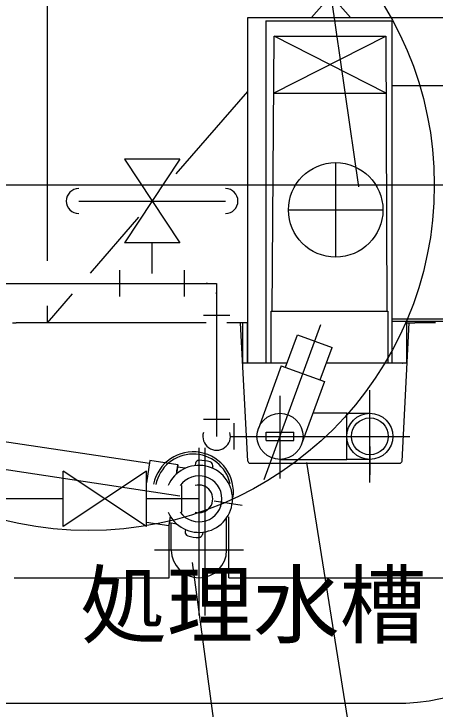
# Model space of a CAD drawing. Units: millimetres, scale not verified. Extents: x -8093 to 8093, y -5792 to 5792.
# Drawn here: x -5130 to -4765, y 631 to 1234 of the extents above; entities that cross this region are included whole.
import ezdxf
from ezdxf.enums import TextEntityAlignment as Align

# ---------------------------------------------------------------- set-up
doc = ezdxf.new("R2010")
doc.units = ezdxf.units.MM
doc.header["$LTSCALE"] = 30
doc.linetypes.add('LONG_CHAIN', pattern=[21, 18, -1, 1, -1])
doc.linetypes.add('LONG_DASHED2', pattern=[13, 12, -1])
doc.layers.add('0-1_00クル-フ-0躯体', color=3, linetype='Continuous', lineweight=25)
doc.styles.add('ＭＳ ゴシック', font='')
doc.styles.get('ＭＳ ゴシック').set_extended_font_data('MS Gothic')

msp = doc.modelspace()

# ---------------------------------------------------------------- linework, layer by layer
at = {"layer": '0-1_00クル-フ-0躯体', "color": 4}
for p, q in [((-4830.93, 1084.22), (-4912.62, 1648.56)), ((-4876.44, 844.81), (-4765.15, 148.5)), ((-4975.41, 758.14), (-4882.87, 64.91))]:
    msp.add_line(p, q, dxfattribs=at)
at = {"layer": '0-1_00クル-フ-0躯体'}
for p, q in [((-5101.17, 1019.94), (-5101.17, 1535.87)), ((-5101.17, 1535.87), (-4838.25, 1231.27)), ((-4871.86, 1231.27), (-4658.97, 1477.29)), ((-4927.33, 931.27), (-4927.33, 1231.27)), ((-4927.33, 1231.27), (-4724.51, 1231.27)), ((-4911.59, 1228.27), (-4911.59, 931.27)), ((-4911.59, 1228.27), (-4802.39, 1228.27)), ((-4802.39, 1228.27), (-4802.39, 931.27)), ((-4905.99, 976.27), (-4904.52, 1215.01)), ((-4904.52, 1215.01), (-4807.43, 1215.01)), ((-4807.43, 1215.01), (-4806.55, 976.27)), ((-4694.39, 1172.09), (-4802.39, 1172.09)), ((-4989.33, 1095.52), (-4927.33, 1167.15)), ((-4904.82, 1165.57), (-4807.25, 1165.57)), ((-4986.34, 1108.15), (-5034.31, 1108.15)), ((-5034.31, 1108.15), (-4986.34, 1035.69)), ((-4986.34, 1108.15), (-5034.31, 1035.69)), ((-5074.04, 1071.92), (-4946.61, 1071.92)), ((-5063.82, 1009.42), (-5021.83, 1057.96)), ((-4986.34, 1035.69), (-5034.31, 1035.69)), ((-5010.33, 1008.89), (-5010.33, 1035.69)), ((-5038.34, 988.93), (-5038.34, 1011.92)), ((-4982.31, 988.93), (-4982.31, 1011.92)), ((-5158.39, 1000.42), (-4954.33, 1000.42)), ((-4962.33, 1000.42), (-4963.33, 1000.42)), ((-4954.33, 1000.42), (-4954.33, 867.64)), ((-5101.17, 966.27), (-5079.4, 991.42)), ((-4954.33, 991.42), (-4954.33, 992.42)), ((-5101.17, 966.27), (-5101.17, 980.9)), ((-5101.17, 966.27), (-5101.17, 980.9)), ((-4942.83, 972.44), (-4965.82, 972.44)), ((-4907.13, 931.27), (-4907.13, 976.27)), ((-4907.13, 976.27), (-4805.86, 976.27)), ((-4805.86, 976.27), (-4805.86, 931.27)), ((-5131.39, 966.27), (-5128.39, 966.27)), ((-4963.33, 966.27), (-5128.39, 966.27)), ((-4927.33, 966.27), (-4945.33, 966.27)), ((-4927.24, 846.16), (-4933.53, 966.27)), ((-4931.54, 931.27), (-4931.54, 966.27)), ((-4927.52, 931.27), (-4927.52, 966.27)), ((-4732.69, 969.27), (-4802.39, 969.27)), ((-4698.36, 967.27), (-4802.39, 967.27)), ((-4793.41, 846.16), (-4787.12, 966.27)), ((-4789.11, 931.27), (-4789.11, 967.27)), ((-4789.11, 966.27), (-4782.18, 966.27)), ((-4764.31, 966.27), (-4782.18, 966.27)), ((-4864.45, 916.67), (-4854.19, 944.86)), ((-4789.11, 931.27), (-4789.11, 946.27)), ((-4927.52, 931.27), (-4931.54, 931.27)), ((-4927.52, 931.27), (-4927.51, 931.27)), ((-4893.19, 931.27), (-4911.86, 931.27)), ((-4789.11, 931.27), (-4858.14, 931.27)), ((-4793.16, 931.27), (-4793.13, 931.27)), ((-4789.11, 931.27), (-4793.13, 931.27)), ((-4898.28, 928.98), (-4918.12, 874.48)), ((-4841.33, 887.64), (-4870.76, 887.64)), ((-4841.33, 887.66), (-4821.33, 887.66)), ((-4841.33, 848.77), (-4841.33, 887.66)), ((-4841.33, 848.77), (-4841.33, 887.64)), ((-4965.82, 882.44), (-4942.83, 882.44)), ((-4939.53, 879.13), (-4939.53, 856.15)), ((-4915.34, 879.64), (-4915.33, 879.64)), ((-5012.47, 844.06), (-5142.72, 863.58)), ((-4942.33, 867.64), (-4919.33, 867.64)), ((-4987.94, 843.06), (-5012.17, 846.69)), ((-4874.33, 847.64), (-4846.33, 847.64)), ((-4981.5, 839.92), (-4988.26, 840.94)), ((-4972.58, 844.32), (-4972.89, 842.27)), ((-4957.75, 842.09), (-4958.06, 840.04)), ((-4925.24, 844.27), (-4795.41, 844.27)), ((-4924.33, 844.27), (-4874.33, 844.27)), ((-4846.33, 844.27), (-4796.32, 844.27)), ((-5087.61, 789.39), (-5087.61, 837.36)), ((-5015.15, 837.36), (-5087.61, 789.39)), ((-5015.15, 789.38), (-5087.61, 837.36)), ((-5015.15, 789.38), (-5015.15, 837.36)), ((-4984.44, 801.88), (-4984.44, 824.87)), ((-5087.61, 813.37), (-5158.39, 813.37)), ((-4969.64, 813.37), (-5015.11, 813.37)), ((-4945.64, 768.87), (-4945.64, 796.95)), ((-4943.64, 744.87), (-4943.64, 797.87)), ((-5015.15, 793.25), (-4995.84, 790.35)), ((-4995.64, 744.87), (-4995.64, 791.68)), ((-4988.76, 791.46), (-4995.52, 792.48)), ((-4993.64, 768.87), (-4993.64, 792.19)), ((-4981.22, 786.7), (-4981.53, 784.65)), ((-4966.39, 784.48), (-4966.69, 782.43)), ((-5130.08, 744.87), (-4995.64, 744.87)), ((-4943.64, 744.87), (-4708.95, 744.87)), ((-6180.4, 635.87), (-4800.4, 635.87))]:
    msp.add_line(p, q, dxfattribs=at)
at = {"layer": '0-1_00クル-フ-0躯体', "linetype": 'LONG_CHAIN'}
for p, q in [((-4904.82, 1165.57), (-4807.43, 1215.01)), ((-4807.25, 1165.57), (-4904.52, 1215.01)), ((-4850.99, 1023.27), (-4850.99, 1105.27)), ((-6531.28, 1085.87), (-3878.59, 1085.87)), ((-4891.99, 1064.27), (-4809.99, 1064.27)), ((-6143.1, 990.84), (-4932.09, 807.83)), ((-4913.01, 830.05), (-4864.02, 964.64)), ((-4821.33, 827.66), (-4821.33, 907.66)), ((-4919.33, 867.64), (-4786.79, 867.64)), ((-4964.64, 857.79), (-4964.64, 712.02)), ((-4821.33, 858.77), (-4821.33, 834.27)), ((-5012.17, 846.69), (-5015.07, 827.32)), ((-4987.94, 843.06), (-4989.16, 834.93)), ((-4994.62, 798.48), (-4995.84, 790.35)), ((-4931.12, 768.87), (-5008.15, 768.87))]:
    msp.add_line(p, q, dxfattribs=at)
at = {"layer": '0-1_00クル-フ-0躯体', "linetype": 'LONG_DASHED2'}
for p, q in [((-4899.32, 831.16), (-4899.32, 902.97)), ((-4899.33, 847.64), (-4874.33, 847.64)), ((-4846.33, 847.64), (-4841.33, 847.64)), ((-4841.33, 847.64), (-4841.33, 848.77)), ((-4841.33, 847.66), (-4841.33, 848.77)), ((-4821.33, 847.66), (-4841.33, 847.66))]:
    msp.add_line(p, q, dxfattribs=at)
at = {"layer": '0-1_00クル-フ-0躯体', "color": 4, "linetype": 'LONG_CHAIN'}
msp.add_line((-4969.64, 857.79), (-4969.64, 712.02), dxfattribs=at)
at = {"layer": '0-1_00クル-フ-0躯体'}
for points in [[(-4894.52, 927.62), (-4884.26, 955.81), (-4854.19, 944.86)], [(-4911.86, 931.27), (-4913.85, 931.27), (-4927.51, 931.27)], [(-4793.16, 931.27), (-4799.6, 931.27), (-4801.59, 931.27), (-4859.14, 931.27)], [(-4898.28, 928.98), (-4860.69, 915.3), (-4880.53, 860.8)], [(-4911.32, 863.93), (-4911.32, 871.35), (-4887.32, 871.35)], [(-4911.32, 863.93), (-4887.32, 863.93), (-4887.32, 871.35)]]:
    msp.add_lwpolyline(points, dxfattribs=at)
for centre, radius in [((-5065.39, 1085.87), 300), ((-4850.99, 1064.27), 41), ((-4899.32, 867.64), 20), ((-4821.33, 867.66), 20), ((-4821.33, 867.66), 16)]:
    msp.add_circle(centre, radius, dxfattribs=at)
for centre, radius, start, end in [((-5074.04, 1071.92), 10.78, 90, 270), ((-4946.61, 1071.92), 10.78, 270, 90), ((-4954.33, 867.64), 11.99, 163.40184, 16.59816), ((-4974.75, 819.2), 35, 351.4757, 168.37373), ((-4974.75, 819.2), 33, 12.6617, 168.52002), ((-4969.62, 843.87), 3, 89.9597, 171.4757), ((-4969.64, 813.37), 33.5, 72.9917, 89.9597), ((-4960.72, 842.54), 3, 351.4757, 72.9917), ((-4925.24, 846.27), 2, 183, 270), ((-4795.41, 846.27), 2, 270, 357), ((-4969.64, 813.37), 29.08, 203.29566, 156.70453), ((-4730.44, 791.57), 262.72, 169.30838, 170.39754), ((-4969.9, 837.29), 18.94, 162.25696, 170.80734), ((-4990.07, 842.09), 2.35, 329.78258, 24.54404), ((-4898.3, 819.45), 92.56, 170.07499, 170.64617), ((-4969.64, 813.37), 19.94, 215.21293, 144.78738), ((-4800.4, 835.87), 200, 270, 0), ((-4800.4, 835.87), 260, 270, 0), ((-4969.64, 813.37), 11.99, 253.40184, 106.59816), ((-4978.56, 784.2), 3, 171.4757, 252.9917), ((-4969.64, 813.37), 33.5, 252.9917, 269.9597), ((-4969.66, 782.87), 3, 269.9597, 351.4757), ((-4969.64, 768.87), 24, 180, 0)]:
    msp.add_arc(centre, radius, start, end, dxfattribs=at)

# ---------------------------------------------------------------- texts
at = {"layer": '0-1_00クル-フ-0躯体', "color": 4, "style": 'ＭＳ ゴシック'}
msp.add_text('処理水槽', height=54.99, dxfattribs=at).set_placement((-5072.58, 677.42), align=Align.BOTTOM_LEFT)

doc.saveas('drawing.dxf')
